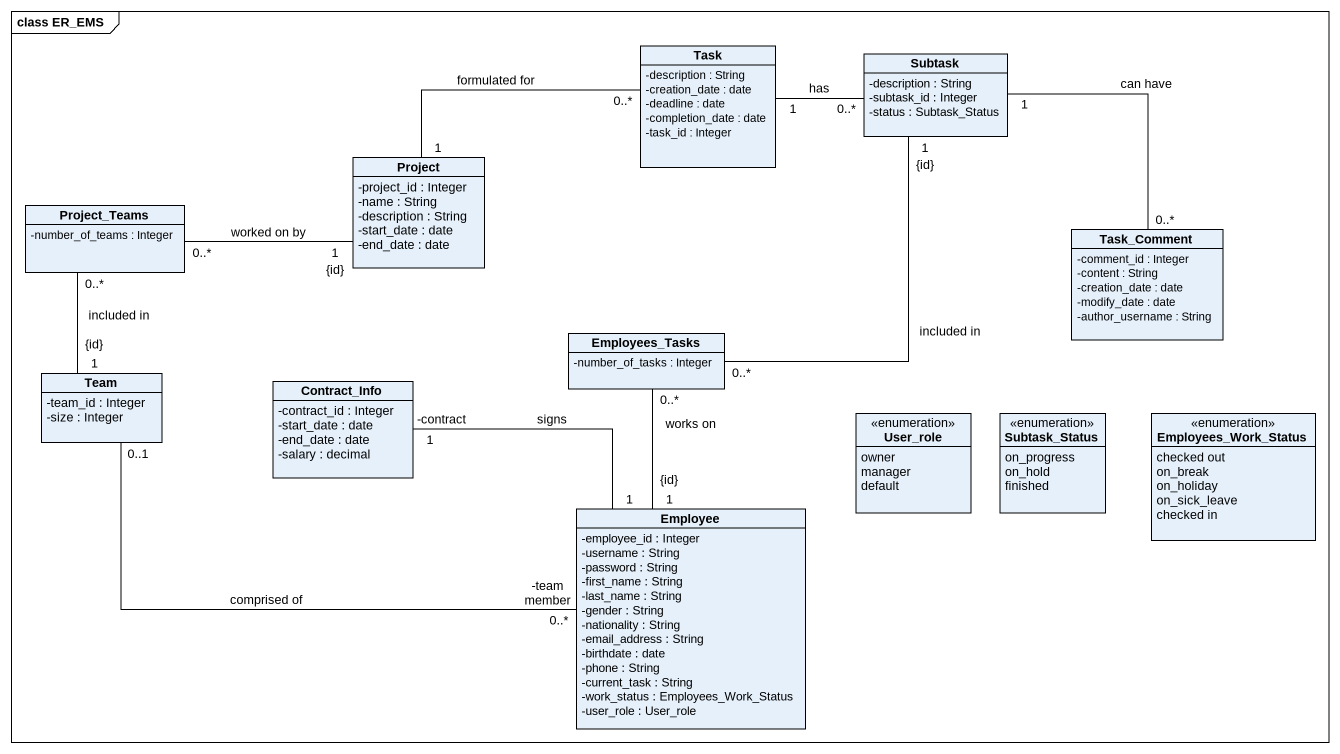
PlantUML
@startuml
mainframe class ER_EMS
hide circle
hide empty members
skinparam classAttributeIconSize 0
class Task {
  -description : String
  -creation_date : date
  -deadline : date
  -completion_date : date
  -task_id : Integer
}
class Subtask {
  -description : String
  -subtask_id : Integer
  -status : Subtask_Status
}
class Project {
  -project_id : Integer
  -name : String
  -description : String
  -start_date : date
  -end_date : date
}
class Project_Teams {
  -number_of_teams : Integer
}
class Task_Comment {
  -comment_id : Integer
  -content : String
  -creation_date : date
  -modify_date : date
  -author_username : String
}
class Employees_Tasks {
  -number_of_tasks : Integer
}
class Team {
  -team_id : Integer
  -size : Integer
}
class Contract_Info {
  -contract_id : Integer
  -start_date : date
  -end_date : date
  -salary : decimal
}
enum User_role {
  owner
  manager
  default
}
enum Subtask_Status {
  on_progress
  on_hold
  finished
}
enum Employees_Work_Status {
  checked out
  on_break
  on_holiday
  on_sick_leave
  checked in
}
class Employee {
  -employee_id : Integer
  -username : String
  -password : String
  -first_name : String
  -last_name : String
  -gender : String
  -nationality : String
  -email_address : String
  -birthdate : date
  -phone : String
  -current_task : String
  -work_status : Employees_Work_Status
  -user_role : User_role
}
Task "1" -right- "0..*" Subtask : has
Task "0..*" -left- "1" Project : formulated for
Subtask "1" -- "0..*" Task_Comment : can have
Subtask "1\n{id}" -- "0..*" Employees_Tasks : included in
Project "1\n{id}" -left- "0..*" Project_Teams : worked on by
Team "1\n{id}" -up- "0..*" Project_Teams : included in
Team "0..1" -right- "0..*\n-team member" Employee : comprised of
Employee "1\n{id}" -up- "0..*" Employees_Tasks : works on
Employee "1" -left- "-contract\n1" Contract_Info : signs
@enduml
